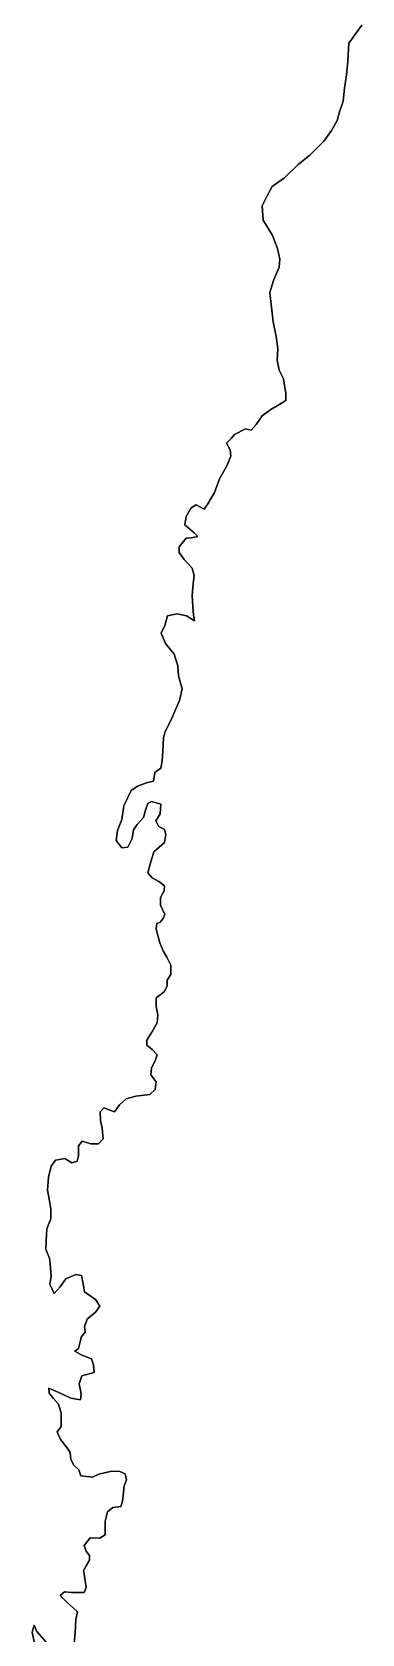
# Model space of a CAD drawing. Header units: inches. Extents: x 33.9 to 41.9, y -4.8 to 5.4.
# Drawn here: x 36.5096 to 36.5868, y 1.7679 to 2.1429 of the extents above; entities that cross this region are included whole.
import ezdxf

# ---------------------------------------------------------------- set-up
doc = ezdxf.new("R2010")
doc.units = ezdxf.units.IN
doc.header["$MEASUREMENT"] = 0
doc.layers.add('Counties', color=7, linetype='Continuous')

msp = doc.modelspace()

# ---------------------------------------------------------------- linework, layer by layer
at = {"layer": 'Counties'}
for points in [[(36.51949, 1.76574), (36.51975, 1.76803), (36.51988, 1.77121), (36.52026, 1.773), (36.51761, 1.77542), (36.51622, 1.77683), (36.51724, 1.77772), (36.51888, 1.77759), (36.52179, 1.77758), (36.5223, 1.77873), (36.52205, 1.78026), (36.52192, 1.78141), (36.52167, 1.78268), (36.52231, 1.78383), (36.52307, 1.7851), (36.52307, 1.78625), (36.52231, 1.78727), (36.52181, 1.78854), (36.52321, 1.79033), (36.52548, 1.79032), (36.52675, 1.79109), (36.52675, 1.79249), (36.52675, 1.79427), (36.52726, 1.79644), (36.52853, 1.79745), (36.53043, 1.79771), (36.53081, 1.79898), (36.53094, 1.80026), (36.5312, 1.80255), (36.5317, 1.80395), (36.53146, 1.80535), (36.53019, 1.80586), (36.52829, 1.80599), (36.52526, 1.80523), (36.52374, 1.8046), (36.52108, 1.80486), (36.52058, 1.80626), (36.51944, 1.80741), (36.51869, 1.80868), (36.51856, 1.81034), (36.51781, 1.81149), (36.51629, 1.8134), (36.51554, 1.81519), (36.51643, 1.81646), (36.51643, 1.81952), (36.5158, 1.82169), (36.51467, 1.82296), (36.51366, 1.82424), (36.51353, 1.82539), (36.51593, 1.82436), (36.51871, 1.82308), (36.52099, 1.8227), (36.52112, 1.8241), (36.52062, 1.8264), (36.52125, 1.82831), (36.52416, 1.82907), (36.52404, 1.83085), (36.52354, 1.83225), (36.52126, 1.83315), (36.51962, 1.83404), (36.52051, 1.83468), (36.52089, 1.83621), (36.52115, 1.83735), (36.52203, 1.8385), (36.52191, 1.83978), (36.52254, 1.84156), (36.52445, 1.84321), (36.52546, 1.84461), (36.52445, 1.84614), (36.52192, 1.84793), (36.52155, 1.85023), (36.52117, 1.85176), (36.51991, 1.85201), (36.5175, 1.851), (36.51623, 1.84909), (36.51484, 1.84756), (36.51383, 1.84973), (36.51409, 1.85151), (36.51397, 1.85368), (36.51372, 1.85585), (36.51284, 1.85789), (36.51297, 1.85992), (36.5131, 1.86273), (36.51399, 1.86502), (36.51399, 1.86731), (36.51362, 1.86961), (36.51324, 1.87178), (36.5135, 1.87483), (36.51414, 1.87738), (36.51515, 1.87878), (36.5173, 1.87916), (36.51895, 1.87814), (36.52021, 1.87852), (36.52047, 1.87979), (36.52047, 1.88209), (36.52136, 1.88323), (36.52338, 1.88259), (36.52515, 1.88259), (36.52629, 1.88374), (36.52605, 1.88628), (36.52567, 1.88807), (36.52555, 1.89011), (36.52643, 1.891), (36.52896, 1.8901), (36.5301, 1.89176), (36.53162, 1.89316), (36.5339, 1.89379), (36.53719, 1.89417), (36.53846, 1.89532), (36.53871, 1.8971), (36.53745, 1.89876), (36.53758, 1.90029), (36.53849, 1.90224), (36.53892, 1.9034), (36.53777, 1.90471), (36.53647, 1.90573), (36.53647, 1.90689), (36.53763, 1.90877), (36.53894, 1.91094), (36.53909, 1.91283), (36.53866, 1.91472), (36.53866, 1.91675), (36.54055, 1.91819), (36.54127, 1.9195), (36.54127, 1.92095), (36.54215, 1.92225), (36.54215, 1.92442), (36.54114, 1.92631), (36.54028, 1.92777), (36.53956, 1.92965), (36.5387, 1.93285), (36.53884, 1.93415), (36.53957, 1.93444), (36.54029, 1.93531), (36.54073, 1.93632), (36.53972, 1.9385), (36.53972, 1.94024), (36.54059, 1.94183), (36.5406, 1.94299), (36.5393, 1.94401), (36.53771, 1.94489), (36.5367, 1.94605), (36.53728, 1.94808), (36.53815, 1.95098), (36.54062, 1.95315), (36.54091, 1.95503), (36.54062, 1.95619), (36.53932, 1.95692), (36.5386, 1.95823), (36.53962, 1.95982), (36.53977, 1.96214), (36.5376, 1.96273), (36.53673, 1.96229), (36.53615, 1.9607), (36.53571, 1.95896), (36.53426, 1.95737), (36.53339, 1.95607), (36.5331, 1.95404), (36.53208, 1.95201), (36.53064, 1.95187), (36.52934, 1.95361), (36.52963, 1.95593), (36.53065, 1.95854), (36.53109, 1.96173), (36.53283, 1.96535), (36.53428, 1.96636), (36.53645, 1.96708), (36.53804, 1.96751), (36.53834, 1.96954), (36.53979, 1.97055), (36.54008, 1.97229), (36.54023, 1.97447), (36.54038, 1.97766), (36.54082, 1.97911), (36.54212, 1.98172), (36.54314, 1.98403), (36.54415, 1.98635), (36.54474, 1.98911), (36.54388, 1.99215), (36.54374, 1.99448), (36.54288, 1.99723), (36.54086, 1.9997), (36.53985, 2.00217), (36.54072, 2.00391), (36.5413, 2.00623), (36.54362, 2.00666), (36.54579, 2.00622), (36.54766, 2.00505), (36.54738, 2.00636), (36.54724, 2.00839), (36.5471, 2.011), (36.54725, 2.01289), (36.54739, 2.01448), (36.54754, 2.01564), (36.54711, 2.01738), (36.54523, 2.01942), (36.54408, 2.02102), (36.54408, 2.02232), (36.54568, 2.02435), (36.54684, 2.02449), (36.54843, 2.02478), (36.54756, 2.02565), (36.5454, 2.02754), (36.54569, 2.02943), (36.54685, 2.03145), (36.54801, 2.03218), (36.54989, 2.03116), (36.55076, 2.03246), (36.55235, 2.03507), (36.55352, 2.03825), (36.55511, 2.04115), (36.55613, 2.04361), (36.55599, 2.04506), (36.55512, 2.04666), (36.55628, 2.04782), (36.55701, 2.04869), (36.55961, 2.04999), (36.56091, 2.04969), (36.56207, 2.051), (36.56352, 2.05302), (36.56555, 2.05447), (36.567, 2.05534), (36.56903, 2.05664), (36.56903, 2.05823), (36.56846, 2.06171), (36.56745, 2.06375), (36.56702, 2.06607), (36.56717, 2.06868), (36.56674, 2.07158), (36.56603, 2.07506), (36.56532, 2.08188), (36.56619, 2.08493), (36.5675, 2.08782), (36.56765, 2.08971), (36.56707, 2.09218), (36.56592, 2.09522), (36.56376, 2.09886), (36.56347, 2.10219), (36.56464, 2.10451), (36.5658, 2.10668), (36.5687, 2.10871), (36.57188, 2.11189), (36.57464, 2.11406), (36.57797, 2.11739), (36.57971, 2.11985), (36.58102, 2.12217), (36.5816, 2.12419), (36.58247, 2.12666), (36.58277, 2.1297), (36.58321, 2.13289), (36.5835, 2.13608), (36.5838, 2.14029), (36.58684, 2.14449)], [(36.58684, 2.14449), (36.5838, 2.14029), (36.5835, 2.13608), (36.58321, 2.13289), (36.58277, 2.1297), (36.58247, 2.12666), (36.5816, 2.12419), (36.58102, 2.12217), (36.57971, 2.11985), (36.57797, 2.11739), (36.57464, 2.11406), (36.57188, 2.11189), (36.5687, 2.10871), (36.5658, 2.10668), (36.56464, 2.10451), (36.56347, 2.10219), (36.56376, 2.09886), (36.56592, 2.09522), (36.56707, 2.09218), (36.56765, 2.08971), (36.5675, 2.08782), (36.56619, 2.08493), (36.56532, 2.08188), (36.56603, 2.07506), (36.56674, 2.07158), (36.56717, 2.06868), (36.56702, 2.06607), (36.56745, 2.06375), (36.56846, 2.06171), (36.56903, 2.05823), (36.56903, 2.05664), (36.567, 2.05534), (36.56555, 2.05447), (36.56352, 2.05302), (36.56207, 2.051), (36.56091, 2.04969), (36.55961, 2.04999), (36.55701, 2.04869), (36.55628, 2.04782), (36.55512, 2.04666), (36.55599, 2.04506), (36.55613, 2.04361), (36.55511, 2.04115), (36.55352, 2.03825), (36.55235, 2.03507), (36.55076, 2.03246), (36.54989, 2.03116), (36.54801, 2.03218), (36.54685, 2.03145), (36.54569, 2.02943), (36.5454, 2.02754), (36.54756, 2.02565), (36.54843, 2.02478), (36.54684, 2.02449), (36.54568, 2.02435), (36.54408, 2.02232), (36.54408, 2.02102), (36.54523, 2.01942), (36.54711, 2.01738), (36.54754, 2.01564), (36.54739, 2.01448), (36.54725, 2.01289), (36.5471, 2.011), (36.54724, 2.00839), (36.54738, 2.00636), (36.54766, 2.00505), (36.54579, 2.00622), (36.54362, 2.00666), (36.5413, 2.00623), (36.54072, 2.00391), (36.53985, 2.00217), (36.54086, 1.9997), (36.54288, 1.99723), (36.54374, 1.99448), (36.54388, 1.99215), (36.54474, 1.98911), (36.54415, 1.98635), (36.54314, 1.98403), (36.54212, 1.98172), (36.54082, 1.97911), (36.54038, 1.97766), (36.54023, 1.97447), (36.54008, 1.97229), (36.53979, 1.97055), (36.53834, 1.96954), (36.53804, 1.96751), (36.53645, 1.96708), (36.53428, 1.96636), (36.53283, 1.96535), (36.53109, 1.96173), (36.53065, 1.95854), (36.52963, 1.95593), (36.52934, 1.95361), (36.53064, 1.95187), (36.53208, 1.95201), (36.5331, 1.95404), (36.53339, 1.95607), (36.53426, 1.95737), (36.53571, 1.95896), (36.53615, 1.9607), (36.53673, 1.96229), (36.5376, 1.96273), (36.53977, 1.96214), (36.53962, 1.95982), (36.5386, 1.95823), (36.53932, 1.95692), (36.54062, 1.95619), (36.54091, 1.95503), (36.54062, 1.95315), (36.53815, 1.95098), (36.53728, 1.94808), (36.5367, 1.94605), (36.53771, 1.94489), (36.5393, 1.94401), (36.5406, 1.94299), (36.54059, 1.94183), (36.53972, 1.94024), (36.53972, 1.9385), (36.54073, 1.93632), (36.54029, 1.93531), (36.53957, 1.93444), (36.53884, 1.93415), (36.5387, 1.93285), (36.53956, 1.92965), (36.54028, 1.92777), (36.54114, 1.92631), (36.54215, 1.92442), (36.54215, 1.92225), (36.54127, 1.92095), (36.54127, 1.9195), (36.54055, 1.91819), (36.53866, 1.91675), (36.53866, 1.91472), (36.53909, 1.91283), (36.53894, 1.91094), (36.53763, 1.90877), (36.53647, 1.90689), (36.53647, 1.90573), (36.53777, 1.90471), (36.53892, 1.9034), (36.53849, 1.90224), (36.53758, 1.90029), (36.53745, 1.89876), (36.53871, 1.8971), (36.53846, 1.89532), (36.53719, 1.89417), (36.5339, 1.89379), (36.53162, 1.89316), (36.5301, 1.89176), (36.52896, 1.8901), (36.52643, 1.891), (36.52555, 1.89011), (36.52567, 1.88807), (36.52605, 1.88628), (36.52629, 1.88374), (36.52515, 1.88259), (36.52338, 1.88259), (36.52136, 1.88323), (36.52047, 1.88209), (36.52047, 1.87979), (36.52021, 1.87852), (36.51895, 1.87814), (36.5173, 1.87916), (36.51515, 1.87878), (36.51414, 1.87738), (36.5135, 1.87483), (36.51324, 1.87178), (36.51362, 1.86961), (36.51399, 1.86731), (36.51399, 1.86502), (36.5131, 1.86273), (36.51297, 1.85992), (36.51284, 1.85789), (36.51372, 1.85585), (36.51397, 1.85368), (36.51409, 1.85151), (36.51383, 1.84973), (36.51484, 1.84756), (36.51623, 1.84909), (36.5175, 1.851), (36.51991, 1.85201), (36.52117, 1.85176), (36.52155, 1.85023), (36.52192, 1.84793), (36.52445, 1.84614), (36.52546, 1.84461), (36.52445, 1.84321), (36.52254, 1.84156), (36.52191, 1.83978), (36.52203, 1.8385), (36.52115, 1.83735), (36.52089, 1.83621), (36.52051, 1.83468), (36.51962, 1.83404), (36.52126, 1.83315), (36.52354, 1.83225), (36.52404, 1.83085), (36.52416, 1.82907), (36.52125, 1.82831), (36.52062, 1.8264), (36.52112, 1.8241), (36.52099, 1.8227), (36.51871, 1.82308), (36.51593, 1.82436), (36.51353, 1.82539), (36.51366, 1.82424), (36.51467, 1.82296), (36.5158, 1.82169), (36.51643, 1.81952), (36.51643, 1.81646), (36.51554, 1.81519), (36.51629, 1.8134), (36.51781, 1.81149), (36.51856, 1.81034), (36.51869, 1.80868), (36.51944, 1.80741), (36.52058, 1.80626), (36.52108, 1.80486), (36.52374, 1.8046), (36.52526, 1.80523), (36.52829, 1.80599), (36.53019, 1.80586), (36.53146, 1.80535), (36.5317, 1.80395), (36.5312, 1.80255), (36.53094, 1.80026), (36.53081, 1.79898), (36.53043, 1.79771), (36.52853, 1.79745), (36.52726, 1.79644), (36.52675, 1.79427), (36.52675, 1.79249), (36.52675, 1.79109), (36.52548, 1.79032), (36.52321, 1.79033), (36.52181, 1.78854), (36.52231, 1.78727), (36.52307, 1.78625), (36.52307, 1.7851), (36.52231, 1.78383), (36.52167, 1.78268), (36.52192, 1.78141), (36.52205, 1.78026), (36.5223, 1.77873), (36.52179, 1.77758), (36.51888, 1.77759), (36.51724, 1.77772), (36.51622, 1.77683), (36.51761, 1.77542), (36.52026, 1.773), (36.51988, 1.77121), (36.51975, 1.76803), (36.51949, 1.76574)], [(36.51949, 1.76574), (36.51975, 1.76803), (36.51988, 1.77121), (36.52026, 1.773), (36.51761, 1.77542), (36.51622, 1.77683), (36.51724, 1.77772), (36.51888, 1.77759), (36.52179, 1.77758), (36.5223, 1.77873), (36.52205, 1.78026), (36.52192, 1.78141), (36.52167, 1.78268), (36.52231, 1.78383), (36.52307, 1.7851), (36.52307, 1.78625), (36.52231, 1.78727), (36.52181, 1.78854), (36.52321, 1.79033), (36.52548, 1.79032), (36.52675, 1.79109), (36.52675, 1.79249), (36.52675, 1.79427), (36.52726, 1.79644), (36.52853, 1.79745), (36.53043, 1.79771), (36.53081, 1.79898), (36.53094, 1.80026), (36.5312, 1.80255), (36.5317, 1.80395), (36.53146, 1.80535), (36.53019, 1.80586), (36.52829, 1.80599), (36.52526, 1.80523), (36.52374, 1.8046), (36.52108, 1.80486), (36.52058, 1.80626), (36.51944, 1.80741), (36.51869, 1.80868), (36.51856, 1.81034), (36.51781, 1.81149), (36.51629, 1.8134), (36.51554, 1.81519), (36.51643, 1.81646), (36.51643, 1.81952), (36.5158, 1.82169), (36.51467, 1.82296), (36.51366, 1.82424), (36.51353, 1.82539), (36.51593, 1.82436), (36.51871, 1.82308), (36.52099, 1.8227), (36.52112, 1.8241), (36.52062, 1.8264), (36.52125, 1.82831), (36.52416, 1.82907), (36.52404, 1.83085), (36.52354, 1.83225), (36.52126, 1.83315), (36.51962, 1.83404), (36.52051, 1.83468), (36.52089, 1.83621), (36.52115, 1.83735), (36.52203, 1.8385), (36.52191, 1.83978), (36.52254, 1.84156), (36.52445, 1.84321), (36.52546, 1.84461), (36.52445, 1.84614), (36.52192, 1.84793), (36.52155, 1.85023), (36.52117, 1.85176), (36.51991, 1.85201), (36.5175, 1.851), (36.51623, 1.84909), (36.51484, 1.84756), (36.51383, 1.84973), (36.51409, 1.85151), (36.51397, 1.85368), (36.51372, 1.85585), (36.51284, 1.85789), (36.51297, 1.85992), (36.5131, 1.86273), (36.51399, 1.86502), (36.51399, 1.86731), (36.51362, 1.86961), (36.51324, 1.87178), (36.5135, 1.87483), (36.51414, 1.87738), (36.51515, 1.87878), (36.5173, 1.87916), (36.51895, 1.87814), (36.52021, 1.87852), (36.52047, 1.87979), (36.52047, 1.88209), (36.52136, 1.88323), (36.52338, 1.88259), (36.52515, 1.88259), (36.52629, 1.88374), (36.52605, 1.88628), (36.52567, 1.88807), (36.52555, 1.89011), (36.52643, 1.891), (36.52896, 1.8901), (36.5301, 1.89176), (36.53162, 1.89316), (36.5339, 1.89379), (36.53719, 1.89417), (36.53846, 1.89532), (36.53871, 1.8971), (36.53745, 1.89876), (36.53758, 1.90029), (36.53849, 1.90224), (36.53892, 1.9034), (36.53777, 1.90471), (36.53647, 1.90573), (36.53647, 1.90689), (36.53763, 1.90877), (36.53894, 1.91094), (36.53909, 1.91283), (36.53866, 1.91472), (36.53866, 1.91675), (36.54055, 1.91819), (36.54127, 1.9195), (36.54127, 1.92095), (36.54215, 1.92225), (36.54215, 1.92442), (36.54114, 1.92631), (36.54028, 1.92777), (36.53956, 1.92965), (36.5387, 1.93285), (36.53884, 1.93415), (36.53957, 1.93444), (36.54029, 1.93531), (36.54073, 1.93632), (36.53972, 1.9385), (36.53972, 1.94024), (36.54059, 1.94183), (36.5406, 1.94299), (36.5393, 1.94401), (36.53771, 1.94489), (36.5367, 1.94605), (36.53728, 1.94808), (36.53815, 1.95098), (36.54062, 1.95315), (36.54091, 1.95503), (36.54062, 1.95619), (36.53932, 1.95692), (36.5386, 1.95823), (36.53962, 1.95982), (36.53977, 1.96214), (36.5376, 1.96273), (36.53673, 1.96229), (36.53615, 1.9607), (36.53571, 1.95896), (36.53426, 1.95737), (36.53339, 1.95607), (36.5331, 1.95404), (36.53208, 1.95201), (36.53064, 1.95187), (36.52934, 1.95361), (36.52963, 1.95593), (36.53065, 1.95854), (36.53109, 1.96173), (36.53283, 1.96535), (36.53428, 1.96636), (36.53645, 1.96708), (36.53804, 1.96751), (36.53834, 1.96954), (36.53979, 1.97055), (36.54008, 1.97229), (36.54023, 1.97447), (36.54038, 1.97766), (36.54082, 1.97911), (36.54212, 1.98172), (36.54314, 1.98403), (36.54415, 1.98635), (36.54474, 1.98911), (36.54388, 1.99215), (36.54374, 1.99448), (36.54288, 1.99723), (36.54086, 1.9997), (36.53985, 2.00217), (36.54072, 2.00391), (36.5413, 2.00623), (36.54362, 2.00666), (36.54579, 2.00622), (36.54766, 2.00505), (36.54738, 2.00636), (36.54724, 2.00839), (36.5471, 2.011), (36.54725, 2.01289), (36.54739, 2.01448), (36.54754, 2.01564), (36.54711, 2.01738), (36.54523, 2.01942), (36.54408, 2.02102), (36.54408, 2.02232), (36.54568, 2.02435), (36.54684, 2.02449), (36.54843, 2.02478), (36.54756, 2.02565), (36.5454, 2.02754), (36.54569, 2.02943), (36.54685, 2.03145), (36.54801, 2.03218), (36.54989, 2.03116), (36.55076, 2.03246), (36.55235, 2.03507), (36.55352, 2.03825), (36.55511, 2.04115), (36.55613, 2.04361), (36.55599, 2.04506), (36.55512, 2.04666), (36.55628, 2.04782), (36.55701, 2.04869), (36.55961, 2.04999), (36.56091, 2.04969), (36.56207, 2.051), (36.56352, 2.05302), (36.56555, 2.05447), (36.567, 2.05534), (36.56903, 2.05664), (36.56903, 2.05823), (36.56846, 2.06171), (36.56745, 2.06375), (36.56702, 2.06607), (36.56717, 2.06868), (36.56674, 2.07158), (36.56603, 2.07506), (36.56532, 2.08188), (36.56619, 2.08493), (36.5675, 2.08782), (36.56765, 2.08971), (36.56707, 2.09218), (36.56592, 2.09522), (36.56376, 2.09886), (36.56347, 2.10219), (36.56464, 2.10451), (36.5658, 2.10668), (36.5687, 2.10871), (36.57188, 2.11189), (36.57464, 2.11406), (36.57797, 2.11739), (36.57971, 2.11985), (36.58102, 2.12217), (36.5816, 2.12419), (36.58247, 2.12666), (36.58277, 2.1297), (36.58321, 2.13289), (36.5835, 2.13608), (36.5838, 2.14029), (36.58684, 2.14449)], [(36.58684, 2.14449), (36.5838, 2.14029), (36.5835, 2.13608), (36.58321, 2.13289), (36.58277, 2.1297), (36.58247, 2.12666), (36.5816, 2.12419), (36.58102, 2.12217), (36.57971, 2.11985), (36.57797, 2.11739), (36.57464, 2.11406), (36.57188, 2.11189), (36.5687, 2.10871), (36.5658, 2.10668), (36.56464, 2.10451), (36.56347, 2.10219), (36.56376, 2.09886), (36.56592, 2.09522), (36.56707, 2.09218), (36.56765, 2.08971), (36.5675, 2.08782), (36.56619, 2.08493), (36.56532, 2.08188), (36.56603, 2.07506), (36.56674, 2.07158), (36.56717, 2.06868), (36.56702, 2.06607), (36.56745, 2.06375), (36.56846, 2.06171), (36.56903, 2.05823), (36.56903, 2.05664), (36.567, 2.05534), (36.56555, 2.05447), (36.56352, 2.05302), (36.56207, 2.051), (36.56091, 2.04969), (36.55961, 2.04999), (36.55701, 2.04869), (36.55628, 2.04782), (36.55512, 2.04666), (36.55599, 2.04506), (36.55613, 2.04361), (36.55511, 2.04115), (36.55352, 2.03825), (36.55235, 2.03507), (36.55076, 2.03246), (36.54989, 2.03116), (36.54801, 2.03218), (36.54685, 2.03145), (36.54569, 2.02943), (36.5454, 2.02754), (36.54756, 2.02565), (36.54843, 2.02478), (36.54684, 2.02449), (36.54568, 2.02435), (36.54408, 2.02232), (36.54408, 2.02102), (36.54523, 2.01942), (36.54711, 2.01738), (36.54754, 2.01564), (36.54739, 2.01448), (36.54725, 2.01289), (36.5471, 2.011), (36.54724, 2.00839), (36.54738, 2.00636), (36.54766, 2.00505), (36.54579, 2.00622), (36.54362, 2.00666), (36.5413, 2.00623), (36.54072, 2.00391), (36.53985, 2.00217), (36.54086, 1.9997), (36.54288, 1.99723), (36.54374, 1.99448), (36.54388, 1.99215), (36.54474, 1.98911), (36.54415, 1.98635), (36.54314, 1.98403), (36.54212, 1.98172), (36.54082, 1.97911), (36.54038, 1.97766), (36.54023, 1.97447), (36.54008, 1.97229), (36.53979, 1.97055), (36.53834, 1.96954), (36.53804, 1.96751), (36.53645, 1.96708), (36.53428, 1.96636), (36.53283, 1.96535), (36.53109, 1.96173), (36.53065, 1.95854), (36.52963, 1.95593), (36.52934, 1.95361), (36.53064, 1.95187), (36.53208, 1.95201), (36.5331, 1.95404), (36.53339, 1.95607), (36.53426, 1.95737), (36.53571, 1.95896), (36.53615, 1.9607), (36.53673, 1.96229), (36.5376, 1.96273), (36.53977, 1.96214), (36.53962, 1.95982), (36.5386, 1.95823), (36.53932, 1.95692), (36.54062, 1.95619), (36.54091, 1.95503), (36.54062, 1.95315), (36.53815, 1.95098), (36.53728, 1.94808), (36.5367, 1.94605), (36.53771, 1.94489), (36.5393, 1.94401), (36.5406, 1.94299), (36.54059, 1.94183), (36.53972, 1.94024), (36.53972, 1.9385), (36.54073, 1.93632), (36.54029, 1.93531), (36.53957, 1.93444), (36.53884, 1.93415), (36.5387, 1.93285), (36.53956, 1.92965), (36.54028, 1.92777), (36.54114, 1.92631), (36.54215, 1.92442), (36.54215, 1.92225), (36.54127, 1.92095), (36.54127, 1.9195), (36.54055, 1.91819), (36.53866, 1.91675), (36.53866, 1.91472), (36.53909, 1.91283), (36.53894, 1.91094), (36.53763, 1.90877), (36.53647, 1.90689), (36.53647, 1.90573), (36.53777, 1.90471), (36.53892, 1.9034), (36.53849, 1.90224), (36.53758, 1.90029), (36.53745, 1.89876), (36.53871, 1.8971), (36.53846, 1.89532), (36.53719, 1.89417), (36.5339, 1.89379), (36.53162, 1.89316), (36.5301, 1.89176), (36.52896, 1.8901), (36.52643, 1.891), (36.52555, 1.89011), (36.52567, 1.88807), (36.52605, 1.88628), (36.52629, 1.88374), (36.52515, 1.88259), (36.52338, 1.88259), (36.52136, 1.88323), (36.52047, 1.88209), (36.52047, 1.87979), (36.52021, 1.87852), (36.51895, 1.87814), (36.5173, 1.87916), (36.51515, 1.87878), (36.51414, 1.87738), (36.5135, 1.87483), (36.51324, 1.87178), (36.51362, 1.86961), (36.51399, 1.86731), (36.51399, 1.86502), (36.5131, 1.86273), (36.51297, 1.85992), (36.51284, 1.85789), (36.51372, 1.85585), (36.51397, 1.85368), (36.51409, 1.85151), (36.51383, 1.84973), (36.51484, 1.84756), (36.51623, 1.84909), (36.5175, 1.851), (36.51991, 1.85201), (36.52117, 1.85176), (36.52155, 1.85023), (36.52192, 1.84793), (36.52445, 1.84614), (36.52546, 1.84461), (36.52445, 1.84321), (36.52254, 1.84156), (36.52191, 1.83978), (36.52203, 1.8385), (36.52115, 1.83735), (36.52089, 1.83621), (36.52051, 1.83468), (36.51962, 1.83404), (36.52126, 1.83315), (36.52354, 1.83225), (36.52404, 1.83085), (36.52416, 1.82907), (36.52125, 1.82831), (36.52062, 1.8264), (36.52112, 1.8241), (36.52099, 1.8227), (36.51871, 1.82308), (36.51593, 1.82436), (36.51353, 1.82539), (36.51366, 1.82424), (36.51467, 1.82296), (36.5158, 1.82169), (36.51643, 1.81952), (36.51643, 1.81646), (36.51554, 1.81519), (36.51629, 1.8134), (36.51781, 1.81149), (36.51856, 1.81034), (36.51869, 1.80868), (36.51944, 1.80741), (36.52058, 1.80626), (36.52108, 1.80486), (36.52374, 1.8046), (36.52526, 1.80523), (36.52829, 1.80599), (36.53019, 1.80586), (36.53146, 1.80535), (36.5317, 1.80395), (36.5312, 1.80255), (36.53094, 1.80026), (36.53081, 1.79898), (36.53043, 1.79771), (36.52853, 1.79745), (36.52726, 1.79644), (36.52675, 1.79427), (36.52675, 1.79249), (36.52675, 1.79109), (36.52548, 1.79032), (36.52321, 1.79033), (36.52181, 1.78854), (36.52231, 1.78727), (36.52307, 1.78625), (36.52307, 1.7851), (36.52231, 1.78383), (36.52167, 1.78268), (36.52192, 1.78141), (36.52205, 1.78026), (36.5223, 1.77873), (36.52179, 1.77758), (36.51888, 1.77759), (36.51724, 1.77772), (36.51622, 1.77683), (36.51761, 1.77542), (36.52026, 1.773), (36.51988, 1.77121), (36.51975, 1.76803), (36.51949, 1.76574)], [(36.51013, 1.766), (36.50963, 1.7683), (36.51014, 1.76995), (36.51077, 1.76842), (36.51354, 1.76523)], [(36.51354, 1.76523), (36.51077, 1.76842), (36.51014, 1.76995), (36.50963, 1.7683), (36.51013, 1.766)], [(36.51013, 1.766), (36.50963, 1.7683), (36.51014, 1.76995), (36.51077, 1.76842), (36.51354, 1.76523)], [(36.51354, 1.76523), (36.51077, 1.76842), (36.51014, 1.76995), (36.50963, 1.7683), (36.51013, 1.766)]]:
    msp.add_lwpolyline(points, dxfattribs=at)

doc.saveas('drawing.dxf')
